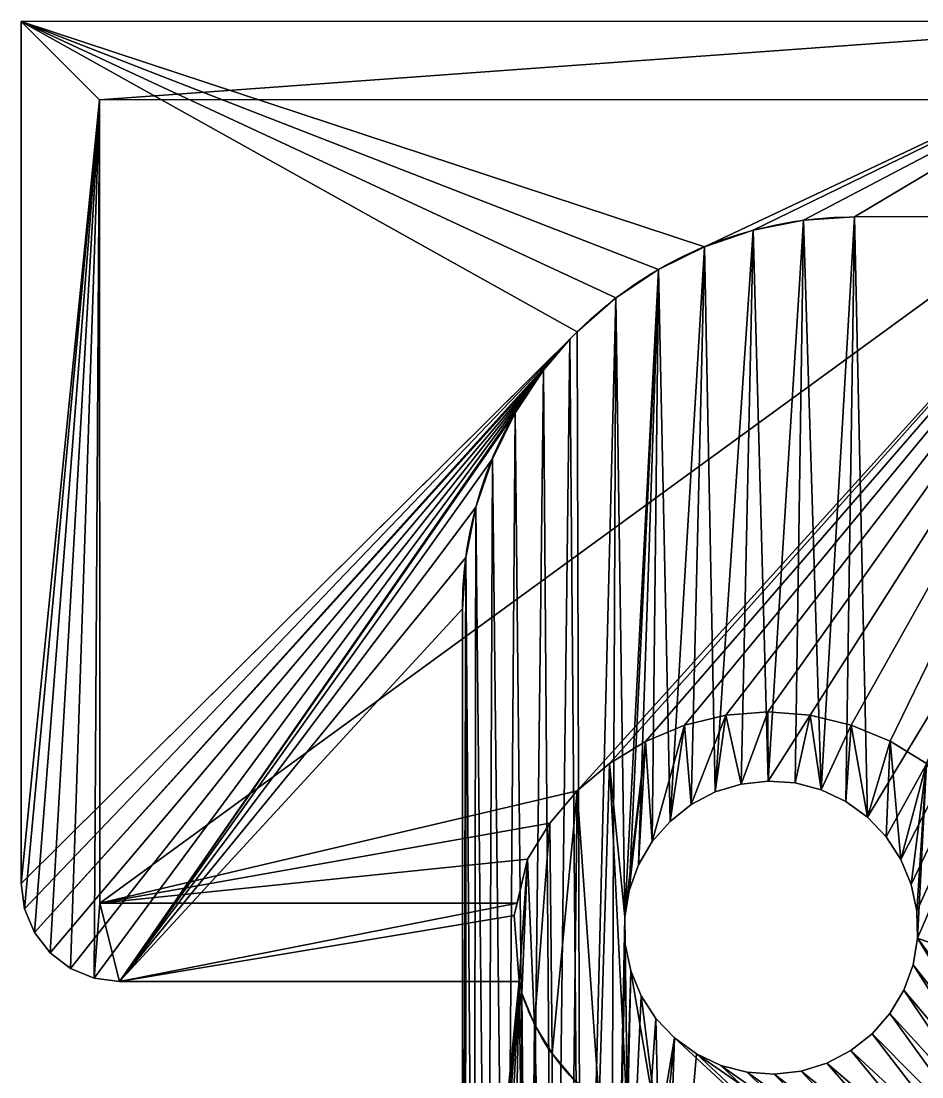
# Model space of a CAD drawing. Extents: x 117 to 132.3, y 125.4 to 142.4.
# Drawn here: x 116.95 to 126.14, y 131.58 to 142.35 of the extents above; entities that cross this region are included whole.
import ezdxf

# ---------------------------------------------------------------- set-up
doc = ezdxf.new("R2010")
doc.units = 0
doc.layers.get('0').update_dxf_attribs({"color": 13, "linetype": 'CONTINUOUS'})

# ---------------------------------------------------------------- blocks, each defined once
blk = doc.blocks.new('GROUP_1')
for p, q in [((11.85, 16.998, 12.348), (0, 16.995, 12.348)), ((11.85, 16.998, 7.348), (0, 16.995, 7.348)), ((0.002, 8.195, 7.348), (0, 16.995, 7.348)), ((0, 16.995, 12.348), (0.002, 8.195, 12.348)), ((0, 16.995, 12.348), (0, 16.995, 7.348)), ((12.05, 16.198, 12.348), (0.8, 16.195, 12.348)), ((12.05, 16.198, 9.348), (0.8, 16.195, 9.348)), ((0.8, 16.195, 12.348), (0.802, 7.995, 12.348)), ((0.8, 16.195, 12.348), (0.8, 16.195, 9.348)), ((0.8, 16.195, 9.348), (0.802, 7.995, 9.348)), ((12.331, 15.002, 7.348), (8.501, 15.001, 7.348)), ((12.331, 15.002), (8.501, 15.001)), ((8.501, 15.001), (8.501, 15.001, 7.348)), ((7.979, 14.966), (7.979, 14.966, 7.348)), ((7.466, 14.863), (7.466, 14.863, 7.348)), ((6.97, 14.695), (6.97, 14.695, 7.348)), ((6.501, 14.463), (6.501, 14.463, 7.348)), ((6.067, 14.172), (6.067, 14.172, 7.348)), ((5.673, 13.827), (5.673, 13.827, 7.348)), ((5.597, 13.751), (5.597, 13.751, 7.348)), ((5.329, 13.434), (5.329, 13.434, 7.348)), ((5.038, 12.999), (5.038, 12.999, 7.348)), ((4.807, 12.53), (4.807, 12.53, 7.348)), ((4.638, 12.035), (4.638, 12.035, 7.348)), ((4.536, 11.522), (4.536, 11.522, 7.348)), ((4.503, 7.196, 7.348), (4.502, 11, 7.348)), ((4.502, 11), (4.502, 11, 7.348)), ((4.504, 1.5), (4.502, 11)), ((7.617, 9.947, 9.348), (7.187, 9.913, 9.348)), ((8.047, 9.913, 9.348), (7.617, 9.947, 9.348)), ((7.617, 9.947, 9.348), (7.617, 9.947, 2)), ((6.767, 9.812, 9.348), (6.369, 9.646, 9.348)), ((7.187, 9.913, 9.348), (6.767, 9.812, 9.348)), ((6.767, 9.812, 9.348), (6.767, 9.812, 2)), ((7.187, 9.913, 9.348), (7.187, 9.913, 2)), ((8.047, 9.913, 9.348), (8.047, 9.913, 2)), ((8.467, 9.812, 9.348), (8.047, 9.913, 9.348)), ((8.866, 9.647, 9.348), (8.467, 9.812, 9.348)), ((8.467, 9.812, 9.348), (8.467, 9.812, 2)), ((6.369, 9.646, 9.348), (6.001, 9.421, 9.348)), ((6.369, 9.646, 9.348), (6.369, 9.646, 2)), ((8.866, 9.647, 9.348), (8.866, 9.647, 2)), ((9.234, 9.422, 9.348), (8.866, 9.647, 9.348)), ((6.001, 9.421, 9.348), (5.673, 9.141, 9.348)), ((6.001, 9.421, 9.348), (6.001, 9.421, 2)), ((7.344, 9.211), (7.08, 9.13)), ((7.08, 9.13, 2), (7.344, 9.211, 2)), ((7.619, 9.241), (7.344, 9.211)), ((7.344, 9.211, 2), (7.619, 9.241, 2)), ((7.344, 9.211), (7.344, 9.211, 2)), ((7.619, 9.241), (7.619, 9.241, 2)), ((7.894, 9.222), (7.619, 9.241)), ((7.619, 9.241, 2), (7.894, 9.222, 2)), ((7.894, 9.222), (7.894, 9.222, 2)), ((8.161, 9.152), (7.894, 9.222)), ((7.894, 9.222, 2), (8.161, 9.152, 2)), ((5.673, 9.141, 9.348), (5.393, 8.812, 9.348)), ((5.673, 9.141, 9.348), (5.673, 9.141, 2)), ((7.08, 9.13), (6.836, 9.001)), ((6.836, 9.001, 2), (7.08, 9.13, 2)), ((7.08, 9.13), (7.08, 9.13, 2)), ((8.161, 9.152), (8.161, 9.152, 2)), ((8.411, 9.034), (8.161, 9.152)), ((8.161, 9.152, 2), (8.411, 9.034, 2)), ((6.836, 9.001), (6.619, 8.83)), ((6.619, 8.83, 2), (6.836, 9.001, 2)), ((6.836, 9.001), (6.836, 9.001, 2)), ((8.411, 9.034), (8.411, 9.034, 2)), ((8.635, 8.873), (8.411, 9.034)), ((8.411, 9.034, 2), (8.635, 8.873, 2)), ((8.825, 8.673), (8.635, 8.873)), ((8.635, 8.873, 2), (8.825, 8.673, 2)), ((8.635, 8.873), (8.635, 8.873, 2)), ((5.393, 8.812, 9.348), (5.167, 8.444, 9.348)), ((5.393, 8.812, 9.348), (5.393, 8.812, 2)), ((6.437, 8.623, 2), (6.619, 8.83, 2)), ((6.619, 8.83), (6.437, 8.623)), ((6.619, 8.83), (6.619, 8.83, 2)), ((6.437, 8.623, 2), (6.297, 8.385, 2)), ((6.437, 8.623), (6.297, 8.385)), ((6.437, 8.623), (6.437, 8.623, 2)), ((8.825, 8.673), (8.825, 8.673, 2)), ((8.975, 8.441), (8.825, 8.673)), ((8.825, 8.673, 2), (8.975, 8.441, 2)), ((5.029, 7.869, 2), (5.167, 8.444, 2)), ((5.167, 8.444, 9.348), (5.059, 7.996, 9.348)), ((5.167, 8.444, 9.348), (5.167, 8.444, 2)), ((9.08, 8.186), (8.975, 8.441)), ((8.975, 8.441), (8.975, 8.441, 2)), ((8.975, 8.441, 2), (9.08, 8.186, 2)), ((6.203, 8.125, 2), (6.297, 8.385, 2)), ((6.297, 8.385), (6.203, 8.125)), ((6.297, 8.385), (6.297, 8.385, 2)), ((0.002, 8.195, 7.348), (0.002, 8.195, 12.348)), ((6.158, 7.853, 2), (6.203, 8.125, 2)), ((6.203, 8.125), (6.158, 7.853)), ((6.203, 8.125), (6.203, 8.125, 2)), ((9.137, 7.915), (9.08, 8.186)), ((9.08, 8.186), (9.08, 8.186, 2)), ((9.08, 8.186, 2), (9.137, 7.915, 2)), ((5.059, 7.996, 12.348), (0.802, 7.995, 12.348)), ((0.802, 7.995, 9.348), (5.059, 7.996, 9.348)), ((0.802, 7.995, 12.348), (0.802, 7.995, 9.348)), ((5.029, 7.869, 12.348), (5.059, 7.996, 12.348)), ((5.059, 7.996, 9.348), (5.059, 7.996, 12.348)), ((0.036, 7.936, 7.348), (0.036, 7.936, 12.348)), ((5.081, 7.196, 12.348), (5.029, 7.869, 12.348)), ((5.029, 7.869, 12.348), (5.029, 7.869, 2)), ((5.081, 7.196, 2), (5.029, 7.869, 2)), ((9.143, 7.639), (9.137, 7.915)), ((9.137, 7.915), (9.137, 7.915, 2)), ((9.137, 7.915, 2), (9.143, 7.639, 2)), ((6.158, 7.853), (6.158, 7.853, 2)), ((6.163, 7.577, 2), (6.158, 7.853, 2)), ((6.158, 7.853), (6.163, 7.577)), ((0.136, 7.695, 7.348), (0.136, 7.695, 12.348)), ((6.163, 7.577), (6.163, 7.577, 2)), ((6.22, 7.306, 2), (6.163, 7.577, 2)), ((6.163, 7.577), (6.22, 7.306)), ((9.098, 7.367), (9.143, 7.639)), ((9.143, 7.639, 2), (9.098, 7.367, 2)), ((9.143, 7.639), (9.143, 7.639, 2)), ((0.295, 7.488, 7.348), (0.295, 7.488, 12.348)), ((0.502, 7.329, 7.348), (0.502, 7.329, 12.348)), ((9.003, 7.107), (9.098, 7.367)), ((9.098, 7.367, 2), (9.003, 7.107, 2)), ((9.098, 7.367), (9.098, 7.367, 2)), ((0.744, 7.229, 7.348), (0.744, 7.229, 12.348)), ((6.22, 7.306), (6.22, 7.306, 2)), ((6.22, 7.306, 2), (6.325, 7.051, 2)), ((6.22, 7.306), (6.325, 7.051)), ((1.003, 7.195, 7.348), (4.503, 7.196, 7.348)), ((1.003, 7.195, 12.348), (5.081, 7.196, 12.348)), ((1.003, 7.195, 7.348), (1.003, 7.195, 12.348)), ((4.504, 1.5, 7.348), (4.503, 7.196, 7.348)), ((4.503, 7.196, 7.348), (5.081, 7.196, 7.348)), ((5.081, 7.196, 2), (5.081, 7.196, 7.348)), ((5.081, 7.196, 12.348), (5.081, 7.196, 7.348)), ((5.108, 7.078, 7.348), (5.108, 7.078, 2)), ((6.325, 7.051), (6.325, 7.051, 2)), ((6.325, 7.051), (6.475, 6.819)), ((6.475, 6.819, 2), (6.325, 7.051, 2)), ((8.863, 6.87), (9.003, 7.107)), ((9.003, 7.107, 2), (8.863, 6.87, 2)), ((9.003, 7.107), (9.003, 7.107, 2)), ((6.475, 6.819), (6.666, 6.619)), ((6.475, 6.819), (6.475, 6.819, 2)), ((6.666, 6.619, 2), (6.475, 6.819, 2)), ((8.681, 6.662), (8.863, 6.87)), ((8.863, 6.87, 2), (8.681, 6.662, 2)), ((8.863, 6.87), (8.863, 6.87, 2)), ((5.238, 6.758, 7.348), (5.238, 6.758, 2)), ((6.666, 6.619), (6.889, 6.458)), ((6.666, 6.619), (6.666, 6.619, 2)), ((6.889, 6.458, 2), (6.666, 6.619, 2)), ((8.464, 6.491), (8.681, 6.662)), ((8.681, 6.662, 2), (8.464, 6.491, 2)), ((8.681, 6.662), (8.681, 6.662, 2)), ((8.22, 6.362), (8.464, 6.491)), ((8.464, 6.491, 2), (8.22, 6.362, 2)), ((8.464, 6.491), (8.464, 6.491, 2)), ((5.416, 6.461, 7.348), (5.416, 6.461, 2)), ((6.889, 6.458), (7.139, 6.34)), ((6.889, 6.458), (6.889, 6.458, 2)), ((7.139, 6.34, 2), (6.889, 6.458, 2)), ((7.956, 6.281), (8.22, 6.362)), ((8.22, 6.362, 2), (7.956, 6.281, 2)), ((8.22, 6.362), (8.22, 6.362, 2)), ((7.139, 6.34), (7.406, 6.27)), ((7.139, 6.34), (7.139, 6.34, 2)), ((7.406, 6.27, 2), (7.139, 6.34, 2)), ((7.406, 6.27), (7.682, 6.25)), ((7.406, 6.27), (7.406, 6.27, 2)), ((7.682, 6.25, 2), (7.406, 6.27, 2)), ((7.682, 6.25), (7.956, 6.281)), ((7.956, 6.281, 2), (7.682, 6.25, 2)), ((7.682, 6.25), (7.682, 6.25, 2)), ((7.956, 6.281), (7.956, 6.281, 2))]:
    blk.add_line(p, q)
for points in [[(4.502, 11, 7.348), (4.536, 11.522, 7.348), (4.638, 12.035, 7.348), (4.807, 12.53, 7.348), (5.038, 12.999, 7.348), (5.329, 13.434, 7.348), (5.597, 13.751, 7.348), (5.673, 13.827, 7.348), (6.067, 14.172, 7.348), (6.501, 14.463, 7.348), (6.97, 14.695, 7.348), (7.466, 14.863, 7.348), (7.979, 14.966, 7.348), (8.501, 15.001, 7.348)], [(5.167, 8.444, 2), (5.393, 8.812, 2), (5.673, 9.141, 2), (6.001, 9.421, 2), (6.369, 9.646, 2), (6.767, 9.812, 2), (7.187, 9.913, 2), (7.617, 9.947, 2), (8.047, 9.913, 2), (8.467, 9.812, 2), (8.866, 9.647, 2), (9.234, 9.422, 2), (9.562, 9.142, 2), (9.842, 8.814, 2), (10.068, 8.446, 2), (10.233, 8.047, 2), (10.334, 7.627, 2), (10.368, 7.197, 2)], [(1.003, 7.195, 7.348), (0.744, 7.229, 7.348), (0.502, 7.329, 7.348), (0.295, 7.488, 7.348), (0.136, 7.695, 7.348), (0.036, 7.936, 7.348), (0.002, 8.195, 7.348)], [(1.003, 7.195, 12.348), (0.744, 7.229, 12.348), (0.502, 7.329, 12.348), (0.295, 7.488, 12.348), (0.136, 7.695, 12.348), (0.036, 7.936, 12.348), (0.002, 8.195, 12.348)]]:
    blk.add_polyline3d(points)
at = {"extrusion": (-2.83202e-18, -3.71057e-15, -1)}
for centre, radius, start, end in [((-8.505, 10.997), 4.004, 0.0357, 89.9347), ((-7.25, 7.76, -2), 2.248, 289.4169, 345.4327)]:
    blk.add_arc(centre, radius, start, end, dxfattribs=at)
at = {"extrusion": (3.7507e-15, 6.93812e-15, -1)}
blk.add_arc((-7.25, 7.76, -7.348), 2.248, 289.4169, 345.4327, dxfattribs=at)
mesh = blk.add_polyface()
corners = [(0, 16.995, 7.348), (11.85, 16.998, 12.348), (11.85, 16.998, 7.348), (0, 16.995, 12.348)]
mesh.append_faces([[corners[k] for k in face] for face in [(0, 1, 2), (1, 0, 3)]], dxfattribs={"vtx0": -1})
mesh = blk.add_polyface()
corners = [(0, 16.995, 7.348), (5.673, 13.827, 7.348), (0.002, 8.195, 7.348), (6.067, 14.172, 7.348), (6.501, 14.463, 7.348), (6.97, 14.695, 7.348), (11.85, 16.998, 7.348), (5.597, 13.751, 7.348), (0.036, 7.936, 7.348), (0.136, 7.695, 7.348), (5.329, 13.434, 7.348), (0.295, 7.488, 7.348), (0.502, 7.329, 7.348), (0.744, 7.229, 7.348), (1.003, 7.195, 7.348), (5.038, 12.999, 7.348), (4.807, 12.53, 7.348), (4.638, 12.035, 7.348), (4.536, 11.522, 7.348), (4.502, 11, 7.348), (7.466, 14.863, 7.348), (7.979, 14.966, 7.348), (8.501, 15.001, 7.348), (12.331, 15.002, 7.348), (12.56, 16.964, 7.348), (12.719, 14.951, 7.348), (12.802, 16.864, 7.348), (12.851, 14.896, 7.348), (13.009, 16.705, 7.348), (13.081, 14.801, 7.348), (13.168, 16.498, 7.348), (13.302, 14.65, 7.348), (13.268, 16.257, 7.348), (13.302, 15.998, 7.348), (4.503, 7.196, 7.348)]
mesh.append_faces([[corners[k] for k in face] for face in [(31, 32, 33)]], dxfattribs={"vtx0": -1})
mesh.append_faces([[corners[k] for k in face] for face in [(0, 1, 2), (1, 0, 3), (3, 0, 4), (4, 0, 5), (2, 7, 8), (8, 7, 9), (9, 10, 11), (11, 10, 12), (12, 10, 13), (13, 10, 14), (5, 6, 20), (20, 6, 21), (21, 6, 22), (22, 6, 23), (23, 24, 25), (25, 26, 27), (27, 28, 29), (29, 30, 31)]], dxfattribs={"vtx0": -1, "vtx1": -1})
mesh.append_faces([[corners[k] for k in face] for face in [(5, 0, 6), (2, 1, 7), (9, 7, 10), (14, 10, 15), (14, 15, 16), (14, 16, 17), (14, 17, 18), (14, 18, 19), (23, 6, 24), (25, 24, 26), (27, 26, 28), (29, 28, 30), (31, 30, 32)]], dxfattribs={"vtx0": -1, "vtx2": -1})
mesh.append_faces([[corners[k] for k in face] for face in [(34, 14, 19)]], dxfattribs={"vtx1": -1})
mesh = blk.add_polyface()
corners = [(5.081, 7.196, 12.348), (5.029, 7.869, 12.348), (1.003, 7.195, 12.348), (0.744, 7.229, 12.348), (0.802, 7.995, 12.348), (0.8, 16.195, 12.348), (5.059, 7.996, 12.348), (10.334, 7.627, 12.348), (12.052, 7.998, 12.348), (10.245, 7.997, 12.348), (10.368, 7.197, 12.348), (15.303, 7.199, 12.348), (12.56, 16.964, 12.348), (13.302, 14.65, 12.348), (12.802, 16.864, 12.348), (13.009, 16.705, 12.348), (13.168, 16.498, 12.348), (13.268, 16.257, 12.348), (13.302, 15.998, 12.348), (13.567, 14.469, 12.348), (13.929, 14.199, 12.348), (14.256, 13.89, 12.348), (14.546, 13.544, 12.348), (14.793, 13.167, 12.348), (14.995, 12.764, 12.348), (15.148, 12.34, 12.348), (15.251, 11.901, 12.348), (15.303, 11.453, 12.348), (0, 16.995, 12.348), (11.85, 16.998, 12.348), (0.002, 8.195, 12.348), (0.036, 7.936, 12.348), (0.136, 7.695, 12.348), (0.295, 7.488, 12.348), (0.502, 7.329, 12.348), (12.05, 16.198, 12.348)]
mesh.append_faces([[corners[k] for k in face] for face in [(7, 8, 9), (17, 13, 18), (26, 11, 27)]], dxfattribs={"vtx0": -1})
mesh.append_faces([[corners[k] for k in face] for face in [(4, 2, 6), (6, 2, 1), (12, 13, 14), (14, 13, 15), (15, 13, 16), (16, 13, 17), (13, 11, 19), (19, 11, 20), (20, 11, 21), (21, 11, 22), (22, 11, 23), (23, 11, 24), (24, 11, 25), (25, 11, 26), (28, 5, 29), (29, 35, 12)]], dxfattribs={"vtx0": -1, "vtx1": -1})
mesh.append_faces([[corners[k] for k in face] for face in [(8, 11, 12), (12, 11, 13)]], dxfattribs={"vtx0": -1, "vtx1": -1, "vtx2": -1})
mesh.append_faces([[corners[k] for k in face] for face in [(3, 4, 5), (4, 3, 2), (8, 7, 10), (8, 10, 11), (5, 28, 30), (5, 30, 31), (5, 31, 32), (5, 32, 33), (5, 33, 34), (5, 34, 3), (29, 5, 35), (12, 35, 8)]], dxfattribs={"vtx0": -1, "vtx2": -1})
mesh.append_faces([[corners[k] for k in face] for face in [(0, 1, 2)]], dxfattribs={"vtx1": -1})
mesh = blk.add_polyface()
corners = [(0.002, 8.195, 12.348), (0, 16.995, 7.348), (0.002, 8.195, 7.348), (0, 16.995, 12.348)]
mesh.append_faces([[corners[k] for k in face] for face in [(0, 1, 2), (1, 0, 3)]], dxfattribs={"vtx0": -1})
mesh = blk.add_polyface()
corners = [(12.05, 16.198, 12.348), (0.8, 16.195, 9.348), (12.05, 16.198, 9.348), (0.8, 16.195, 12.348)]
mesh.append_faces([[corners[k] for k in face] for face in [(0, 1, 2), (1, 0, 3)]], dxfattribs={"vtx0": -1})
mesh = blk.add_polyface()
corners = [(0.802, 7.995, 9.348), (12.05, 16.198, 9.348), (0.8, 16.195, 9.348), (5.673, 9.141, 9.348), (5.393, 8.812, 9.348), (5.167, 8.444, 9.348), (5.059, 7.996, 9.348), (6.001, 9.421, 9.348), (6.369, 9.646, 9.348), (6.767, 9.812, 9.348), (7.187, 9.913, 9.348), (7.617, 9.947, 9.348), (8.047, 9.913, 9.348), (8.467, 9.812, 9.348), (8.866, 9.647, 9.348), (9.234, 9.422, 9.348), (9.562, 9.142, 9.348), (9.842, 8.814, 9.348), (10.068, 8.446, 9.348), (10.233, 8.047, 9.348), (10.245, 7.997, 9.348), (12.052, 7.998, 9.348)]
mesh.append_faces([[corners[k] for k in face] for face in [(0, 1, 2), (5, 0, 6), (1, 20, 21)]], dxfattribs={"vtx0": -1})
mesh.append_faces([[corners[k] for k in face] for face in [(3, 0, 4), (4, 0, 5)]], dxfattribs={"vtx0": -1, "vtx1": -1})
mesh.append_faces([[corners[k] for k in face] for face in [(1, 0, 3)]], dxfattribs={"vtx0": -1, "vtx1": -1, "vtx2": -1})
mesh.append_faces([[corners[k] for k in face] for face in [(1, 3, 7), (1, 7, 8), (1, 8, 9), (1, 9, 10), (1, 10, 11), (1, 11, 12), (1, 12, 13), (1, 13, 14), (1, 14, 15), (1, 15, 16), (1, 16, 17), (1, 17, 18), (1, 18, 19), (1, 19, 20)]], dxfattribs={"vtx0": -1, "vtx2": -1})
mesh = blk.add_polyface()
corners = [(0.8, 16.195, 9.348), (0.802, 7.995, 12.348), (0.802, 7.995, 9.348), (0.8, 16.195, 12.348)]
mesh.append_faces([[corners[k] for k in face] for face in [(0, 1, 2), (1, 0, 3)]], dxfattribs={"vtx0": -1})
mesh = blk.add_polyface()
corners = [(6.501, 14.463), (6.158, 7.853), (6.067, 14.172), (6.203, 8.125), (6.297, 8.385), (6.437, 8.623), (6.619, 8.83), (6.97, 14.695), (6.836, 9.001), (7.08, 9.13), (7.466, 14.863), (7.344, 9.211), (7.619, 9.241), (7.979, 14.966), (7.894, 9.222), (8.161, 9.152), (8.501, 15.001), (8.411, 9.034), (8.635, 8.873), (12.331, 15.002), (8.825, 8.673), (8.975, 8.441), (9.08, 8.186), (9.137, 7.915), (9.143, 7.639), (4.536, 11.522), (4.504, 1.5), (4.502, 11), (4.533, 1.207), (4.618, 0.926), (4.638, 12.035), (4.757, 0.666), (4.807, 12.53), (4.944, 0.439), (5.038, 12.999), (5.171, 0.253), (5.329, 13.434), (5.43, 0.114), (5.597, 13.751), (5.712, 0.029), (5.673, 13.827), (6.004, 0), (6.163, 7.577), (6.22, 7.306), (6.325, 7.051), (6.475, 6.819), (6.666, 6.619), (13.804, 0.002), (6.889, 6.458), (7.139, 6.34), (7.406, 6.27), (7.682, 6.25), (7.956, 6.281), (8.22, 6.362), (8.464, 6.491), (8.681, 6.662), (8.863, 6.87), (9.003, 7.107), (9.098, 7.367), (12.719, 14.951), (13.081, 14.801), (13.567, 14.469), (13.929, 14.199), (14.097, 0.031), (14.256, 13.89), (14.378, 0.116), (14.546, 13.544), (14.638, 0.255), (14.793, 13.167), (14.865, 0.442), (14.995, 12.764), (15.051, 0.669), (15.148, 12.34), (15.19, 0.928), (15.251, 11.901), (15.275, 1.21), (15.303, 11.453), (15.304, 1.502)]
mesh.append_faces([[corners[k] for k in face] for face in [(25, 26, 27), (75, 76, 77)]], dxfattribs={"vtx0": -1})
mesh.append_faces([[corners[k] for k in face] for face in [(0, 1, 2), (1, 0, 3), (3, 0, 4), (4, 0, 5), (5, 0, 6), (6, 7, 8), (8, 7, 9), (9, 10, 11), (11, 10, 12), (12, 13, 14), (14, 13, 15), (15, 16, 17), (17, 16, 18), (18, 19, 20), (20, 19, 21), (21, 19, 22), (22, 19, 23), (23, 19, 24), (26, 25, 28), (28, 25, 29), (29, 30, 31), (31, 32, 33), (33, 34, 35), (35, 36, 37), (37, 38, 39), (39, 2, 41), (41, 46, 47), (47, 62, 63), (63, 64, 65), (65, 66, 67), (67, 68, 69), (69, 70, 71), (71, 72, 73), (73, 74, 75)]], dxfattribs={"vtx0": -1, "vtx1": -1})
mesh.append_faces([[corners[k] for k in face] for face in [(41, 2, 1), (47, 24, 19)]], dxfattribs={"vtx0": -1, "vtx1": -1, "vtx2": -1})
mesh.append_faces([[corners[k] for k in face] for face in [(6, 0, 7), (9, 7, 10), (12, 10, 13), (15, 13, 16), (18, 16, 19), (29, 25, 30), (31, 30, 32), (33, 32, 34), (35, 34, 36), (37, 36, 38), (39, 38, 40), (39, 40, 2), (41, 1, 42), (41, 42, 43), (41, 43, 44), (41, 44, 45), (41, 45, 46), (47, 46, 48), (47, 48, 49), (47, 49, 50), (47, 50, 51), (47, 51, 52), (47, 52, 53), (47, 53, 54), (47, 54, 55), (47, 55, 56), (47, 56, 57), (47, 57, 58), (47, 58, 24), (47, 19, 59), (47, 59, 60), (47, 60, 61), (47, 61, 62), (63, 62, 64), (65, 64, 66), (67, 66, 68), (69, 68, 70), (71, 70, 72), (73, 72, 74), (75, 74, 76)]], dxfattribs={"vtx0": -1, "vtx2": -1})
mesh = blk.add_polyface()
corners = [(7.979, 14.966, 7.348), (8.501, 15.001), (7.979, 14.966), (8.501, 15.001, 7.348)]
mesh.append_faces([[corners[k] for k in face] for face in [(0, 1, 2), (1, 0, 3)]], dxfattribs={"vtx0": -1})
mesh = blk.add_polyface()
corners = [(8.501, 15.001, 7.348), (12.331, 15.002), (8.501, 15.001), (12.331, 15.002, 7.348)]
mesh.append_faces([[corners[k] for k in face] for face in [(0, 1, 2), (1, 0, 3)]], dxfattribs={"vtx0": -1})
mesh = blk.add_polyface()
corners = [(7.466, 14.863, 7.348), (7.979, 14.966), (7.466, 14.863), (7.979, 14.966, 7.348)]
mesh.append_faces([[corners[k] for k in face] for face in [(0, 1, 2), (1, 0, 3)]], dxfattribs={"vtx0": -1})
mesh = blk.add_polyface()
corners = [(6.97, 14.695, 7.348), (7.466, 14.863), (6.97, 14.695), (7.466, 14.863, 7.348)]
mesh.append_faces([[corners[k] for k in face] for face in [(0, 1, 2), (1, 0, 3)]], dxfattribs={"vtx0": -1})
mesh = blk.add_polyface()
corners = [(6.501, 14.463), (6.97, 14.695, 7.348), (6.97, 14.695), (6.501, 14.463, 7.348)]
mesh.append_faces([[corners[k] for k in face] for face in [(0, 1, 2), (1, 0, 3)]], dxfattribs={"vtx0": -1})
mesh = blk.add_polyface()
corners = [(6.067, 14.172, 7.348), (6.501, 14.463), (6.067, 14.172), (6.501, 14.463, 7.348)]
mesh.append_faces([[corners[k] for k in face] for face in [(0, 1, 2), (1, 0, 3)]], dxfattribs={"vtx0": -1})
mesh = blk.add_polyface()
corners = [(5.673, 13.827), (6.067, 14.172, 7.348), (6.067, 14.172), (5.673, 13.827, 7.348)]
mesh.append_faces([[corners[k] for k in face] for face in [(0, 1, 2), (1, 0, 3)]], dxfattribs={"vtx0": -1})
mesh = blk.add_polyface()
corners = [(5.597, 13.751, 7.348), (5.673, 13.827), (5.597, 13.751), (5.673, 13.827, 7.348)]
mesh.append_faces([[corners[k] for k in face] for face in [(0, 1, 2), (1, 0, 3)]], dxfattribs={"vtx0": -1})
mesh = blk.add_polyface()
corners = [(5.329, 13.434, 7.348), (5.597, 13.751), (5.329, 13.434), (5.597, 13.751, 7.348)]
mesh.append_faces([[corners[k] for k in face] for face in [(0, 1, 2), (1, 0, 3)]], dxfattribs={"vtx0": -1})
mesh = blk.add_polyface()
corners = [(5.038, 12.999, 7.348), (5.329, 13.434), (5.038, 12.999), (5.329, 13.434, 7.348)]
mesh.append_faces([[corners[k] for k in face] for face in [(0, 1, 2), (1, 0, 3)]], dxfattribs={"vtx0": -1})
mesh = blk.add_polyface()
corners = [(4.807, 12.53, 7.348), (5.038, 12.999), (4.807, 12.53), (5.038, 12.999, 7.348)]
mesh.append_faces([[corners[k] for k in face] for face in [(0, 1, 2), (1, 0, 3)]], dxfattribs={"vtx0": -1})
mesh = blk.add_polyface()
corners = [(4.638, 12.035, 7.348), (4.807, 12.53), (4.638, 12.035), (4.807, 12.53, 7.348)]
mesh.append_faces([[corners[k] for k in face] for face in [(0, 1, 2), (1, 0, 3)]], dxfattribs={"vtx0": -1})
mesh = blk.add_polyface()
corners = [(4.536, 11.522, 7.348), (4.638, 12.035), (4.536, 11.522), (4.638, 12.035, 7.348)]
mesh.append_faces([[corners[k] for k in face] for face in [(0, 1, 2), (1, 0, 3)]], dxfattribs={"vtx0": -1})
mesh = blk.add_polyface()
corners = [(4.502, 11, 7.348), (4.536, 11.522), (4.502, 11), (4.536, 11.522, 7.348)]
mesh.append_faces([[corners[k] for k in face] for face in [(0, 1, 2), (1, 0, 3)]], dxfattribs={"vtx0": -1})
mesh = blk.add_polyface()
corners = [(4.504, 1.5, 7.348), (4.502, 11), (4.504, 1.5), (4.503, 7.196, 7.348), (4.502, 11, 7.348)]
mesh.append_faces([[corners[k] for k in face] for face in [(0, 1, 2), (1, 3, 4)]], dxfattribs={"vtx0": -1})
mesh.append_faces([[corners[k] for k in face] for face in [(1, 0, 3)]], dxfattribs={"vtx0": -1, "vtx2": -1})
mesh = blk.add_polyface()
corners = [(5.081, 7.196, 2), (5.167, 8.444, 2), (5.029, 7.869, 2), (5.108, 7.078, 2), (5.238, 6.758, 2), (5.393, 8.812, 2), (5.416, 6.461, 2), (5.673, 9.141, 2), (5.637, 6.195, 2), (5.896, 5.966, 2), (6.001, 9.421, 2), (6.187, 5.779, 2), (6.158, 7.853, 2), (6.163, 7.577, 2), (6.22, 7.306, 2), (6.503, 5.64, 2), (6.325, 7.051, 2), (6.475, 6.819, 2), (6.666, 6.619, 2), (6.504, 2, 2), (6.889, 6.458, 2), (13.304, 2.002, 2), (7.139, 6.34, 2), (7.406, 6.27, 2), (7.682, 6.25, 2), (7.956, 6.281, 2), (8.22, 6.362, 2), (8.464, 6.491, 2), (8.681, 6.662, 2), (8.863, 6.87, 2), (9.003, 7.107, 2), (9.098, 7.367, 2), (9.143, 7.639, 2), (10.368, 7.197, 2), (9.234, 9.422, 2), (9.562, 9.142, 2), (9.842, 8.814, 2), (10.068, 8.446, 2), (10.233, 8.047, 2), (10.334, 7.627, 2), (13.303, 7.198, 2), (6.369, 9.646, 2), (6.203, 8.125, 2), (6.297, 8.385, 2), (6.437, 8.623, 2), (6.767, 9.812, 2), (6.619, 8.83, 2), (6.836, 9.001, 2), (7.187, 9.913, 2), (7.08, 9.13, 2), (7.344, 9.211, 2), (7.617, 9.947, 2), (7.619, 9.241, 2), (8.047, 9.913, 2), (7.894, 9.222, 2), (8.161, 9.152, 2), (8.467, 9.812, 2), (8.411, 9.034, 2), (8.635, 8.873, 2), (8.866, 9.647, 2), (8.825, 8.673, 2), (8.975, 8.441, 2), (9.08, 8.186, 2), (9.137, 7.915, 2)]
mesh.append_faces([[corners[k] for k in face] for face in [(0, 1, 2), (38, 33, 39), (33, 21, 40)]], dxfattribs={"vtx0": -1})
mesh.append_faces([[corners[k] for k in face] for face in [(1, 4, 5), (5, 6, 7), (7, 9, 10), (12, 11, 13), (13, 11, 14), (14, 15, 16), (16, 15, 17), (17, 15, 18), (18, 19, 20), (20, 21, 22), (22, 21, 23), (23, 21, 24), (24, 21, 25), (25, 21, 26), (26, 21, 27), (27, 21, 28), (28, 21, 29), (29, 21, 30), (30, 21, 31), (31, 21, 32), (34, 33, 35), (35, 33, 36), (36, 33, 37), (37, 33, 38), (41, 44, 45), (45, 47, 48), (48, 50, 51), (51, 52, 53), (53, 55, 56), (56, 58, 59), (59, 61, 34)]], dxfattribs={"vtx0": -1, "vtx1": -1})
mesh.append_faces([[corners[k] for k in face] for face in [(10, 11, 12), (32, 21, 33), (32, 33, 34)]], dxfattribs={"vtx0": -1, "vtx1": -1, "vtx2": -1})
mesh.append_faces([[corners[k] for k in face] for face in [(1, 0, 3), (1, 3, 4), (5, 4, 6), (7, 6, 8), (7, 8, 9), (10, 9, 11), (14, 11, 15), (18, 15, 19), (20, 19, 21), (12, 41, 10), (41, 12, 42), (41, 42, 43), (41, 43, 44), (45, 44, 46), (45, 46, 47), (48, 47, 49), (48, 49, 50), (51, 50, 52), (53, 52, 54), (53, 54, 55), (56, 55, 57), (56, 57, 58), (59, 58, 60), (59, 60, 61), (34, 61, 62), (34, 62, 63), (34, 63, 32)]], dxfattribs={"vtx0": -1, "vtx2": -1})
mesh = blk.add_polyface()
corners = [(7.617, 9.947, 9.348), (7.187, 9.913, 2), (7.617, 9.947, 2), (7.187, 9.913, 9.348)]
mesh.append_faces([[corners[k] for k in face] for face in [(0, 1, 2), (1, 0, 3)]], dxfattribs={"vtx0": -1})
mesh = blk.add_polyface()
corners = [(8.047, 9.913, 9.348), (7.617, 9.947, 2), (8.047, 9.913, 2), (7.617, 9.947, 9.348)]
mesh.append_faces([[corners[k] for k in face] for face in [(0, 1, 2), (1, 0, 3)]], dxfattribs={"vtx0": -1})
mesh = blk.add_polyface()
corners = [(6.767, 9.812, 9.348), (6.369, 9.646, 2), (6.767, 9.812, 2), (6.369, 9.646, 9.348)]
mesh.append_faces([[corners[k] for k in face] for face in [(0, 1, 2), (1, 0, 3)]], dxfattribs={"vtx0": -1})
mesh = blk.add_polyface()
corners = [(7.187, 9.913, 9.348), (6.767, 9.812, 2), (7.187, 9.913, 2), (6.767, 9.812, 9.348)]
mesh.append_faces([[corners[k] for k in face] for face in [(0, 1, 2), (1, 0, 3)]], dxfattribs={"vtx0": -1})
mesh = blk.add_polyface()
corners = [(8.467, 9.812, 2), (8.047, 9.913, 9.348), (8.047, 9.913, 2), (8.467, 9.812, 9.348)]
mesh.append_faces([[corners[k] for k in face] for face in [(0, 1, 2), (1, 0, 3)]], dxfattribs={"vtx0": -1})
mesh = blk.add_polyface()
corners = [(8.866, 9.647, 9.348), (8.467, 9.812, 2), (8.866, 9.647, 2), (8.467, 9.812, 9.348)]
mesh.append_faces([[corners[k] for k in face] for face in [(0, 1, 2), (1, 0, 3)]], dxfattribs={"vtx0": -1})
mesh = blk.add_polyface()
corners = [(6.369, 9.646, 9.348), (6.001, 9.421, 2), (6.369, 9.646, 2), (6.001, 9.421, 9.348)]
mesh.append_faces([[corners[k] for k in face] for face in [(0, 1, 2), (1, 0, 3)]], dxfattribs={"vtx0": -1})
mesh = blk.add_polyface()
corners = [(9.234, 9.422, 9.348), (8.866, 9.647, 2), (9.234, 9.422, 2), (8.866, 9.647, 9.348)]
mesh.append_faces([[corners[k] for k in face] for face in [(0, 1, 2), (1, 0, 3)]], dxfattribs={"vtx0": -1})
mesh = blk.add_polyface()
corners = [(6.001, 9.421, 2), (5.673, 9.141, 9.348), (5.673, 9.141, 2), (6.001, 9.421, 9.348)]
mesh.append_faces([[corners[k] for k in face] for face in [(0, 1, 2), (1, 0, 3)]], dxfattribs={"vtx0": -1})
mesh = blk.add_polyface()
corners = [(7.344, 9.211, 2), (7.08, 9.13), (7.344, 9.211), (7.08, 9.13, 2)]
mesh.append_faces([[corners[k] for k in face] for face in [(0, 1, 2), (1, 0, 3)]], dxfattribs={"vtx0": -1})
mesh = blk.add_polyface()
corners = [(7.619, 9.241, 2), (7.344, 9.211), (7.619, 9.241), (7.344, 9.211, 2)]
mesh.append_faces([[corners[k] for k in face] for face in [(0, 1, 2), (1, 0, 3)]], dxfattribs={"vtx0": -1})
mesh = blk.add_polyface()
corners = [(7.894, 9.222, 2), (7.619, 9.241), (7.894, 9.222), (7.619, 9.241, 2)]
mesh.append_faces([[corners[k] for k in face] for face in [(0, 1, 2), (1, 0, 3)]], dxfattribs={"vtx0": -1})
mesh = blk.add_polyface()
corners = [(8.161, 9.152, 2), (7.894, 9.222), (8.161, 9.152), (7.894, 9.222, 2)]
mesh.append_faces([[corners[k] for k in face] for face in [(0, 1, 2), (1, 0, 3)]], dxfattribs={"vtx0": -1})
mesh = blk.add_polyface()
corners = [(5.393, 8.812, 2), (5.673, 9.141, 9.348), (5.393, 8.812, 9.348), (5.673, 9.141, 2)]
mesh.append_faces([[corners[k] for k in face] for face in [(0, 1, 2), (1, 0, 3)]], dxfattribs={"vtx0": -1})
mesh = blk.add_polyface()
corners = [(7.08, 9.13, 2), (6.836, 9.001), (7.08, 9.13), (6.836, 9.001, 2)]
mesh.append_faces([[corners[k] for k in face] for face in [(0, 1, 2), (1, 0, 3)]], dxfattribs={"vtx0": -1})
mesh = blk.add_polyface()
corners = [(8.411, 9.034, 2), (8.161, 9.152), (8.411, 9.034), (8.161, 9.152, 2)]
mesh.append_faces([[corners[k] for k in face] for face in [(0, 1, 2), (1, 0, 3)]], dxfattribs={"vtx0": -1})
mesh = blk.add_polyface()
corners = [(6.836, 9.001, 2), (6.619, 8.83), (6.836, 9.001), (6.619, 8.83, 2)]
mesh.append_faces([[corners[k] for k in face] for face in [(0, 1, 2), (1, 0, 3)]], dxfattribs={"vtx0": -1})
mesh = blk.add_polyface()
corners = [(8.635, 8.873, 2), (8.411, 9.034), (8.635, 8.873), (8.411, 9.034, 2)]
mesh.append_faces([[corners[k] for k in face] for face in [(0, 1, 2), (1, 0, 3)]], dxfattribs={"vtx0": -1})
mesh = blk.add_polyface()
corners = [(8.825, 8.673, 2), (8.635, 8.873), (8.825, 8.673), (8.635, 8.873, 2)]
mesh.append_faces([[corners[k] for k in face] for face in [(0, 1, 2), (1, 0, 3)]], dxfattribs={"vtx0": -1})
mesh = blk.add_polyface()
corners = [(5.167, 8.444, 2), (5.393, 8.812, 9.348), (5.167, 8.444, 9.348), (5.393, 8.812, 2)]
mesh.append_faces([[corners[k] for k in face] for face in [(0, 1, 2), (1, 0, 3)]], dxfattribs={"vtx0": -1})
mesh = blk.add_polyface()
corners = [(6.619, 8.83), (6.437, 8.623, 2), (6.437, 8.623), (6.619, 8.83, 2)]
mesh.append_faces([[corners[k] for k in face] for face in [(0, 1, 2), (1, 0, 3)]], dxfattribs={"vtx0": -1})
mesh = blk.add_polyface()
corners = [(6.437, 8.623), (6.297, 8.385, 2), (6.297, 8.385), (6.437, 8.623, 2)]
mesh.append_faces([[corners[k] for k in face] for face in [(0, 1, 2), (1, 0, 3)]], dxfattribs={"vtx0": -1})
mesh = blk.add_polyface()
corners = [(8.825, 8.673, 2), (8.975, 8.441), (8.975, 8.441, 2), (8.825, 8.673)]
mesh.append_faces([[corners[k] for k in face] for face in [(0, 1, 2), (1, 0, 3)]], dxfattribs={"vtx0": -1})
mesh = blk.add_polyface()
corners = [(5.167, 8.444, 2), (5.059, 7.996, 9.348), (5.029, 7.869, 2), (5.167, 8.444, 9.348), (5.059, 7.996, 12.348), (5.029, 7.869, 12.348)]
mesh.append_faces([[corners[k] for k in face] for face in [(1, 0, 3), (2, 4, 5)]], dxfattribs={"vtx0": -1})
mesh.append_faces([[corners[k] for k in face] for face in [(0, 1, 2), (4, 2, 1)]], dxfattribs={"vtx0": -1, "vtx1": -1})
mesh = blk.add_polyface()
corners = [(8.975, 8.441, 2), (9.08, 8.186), (9.08, 8.186, 2), (8.975, 8.441)]
mesh.append_faces([[corners[k] for k in face] for face in [(0, 1, 2), (1, 0, 3)]], dxfattribs={"vtx0": -1})
mesh = blk.add_polyface()
corners = [(6.297, 8.385), (6.203, 8.125, 2), (6.203, 8.125), (6.297, 8.385, 2)]
mesh.append_faces([[corners[k] for k in face] for face in [(0, 1, 2), (1, 0, 3)]], dxfattribs={"vtx0": -1})
mesh = blk.add_polyface()
corners = [(0.036, 7.936, 12.348), (0.002, 8.195, 7.348), (0.036, 7.936, 7.348), (0.002, 8.195, 12.348)]
mesh.append_faces([[corners[k] for k in face] for face in [(0, 1, 2), (1, 0, 3)]], dxfattribs={"vtx0": -1})
mesh = blk.add_polyface()
corners = [(6.203, 8.125), (6.158, 7.853, 2), (6.158, 7.853), (6.203, 8.125, 2)]
mesh.append_faces([[corners[k] for k in face] for face in [(0, 1, 2), (1, 0, 3)]], dxfattribs={"vtx0": -1})
mesh = blk.add_polyface()
corners = [(9.08, 8.186, 2), (9.137, 7.915), (9.137, 7.915, 2), (9.08, 8.186)]
mesh.append_faces([[corners[k] for k in face] for face in [(0, 1, 2), (1, 0, 3)]], dxfattribs={"vtx0": -1})
mesh = blk.add_polyface()
corners = [(0.802, 7.995, 12.348), (5.059, 7.996, 9.348), (0.802, 7.995, 9.348), (5.059, 7.996, 12.348)]
mesh.append_faces([[corners[k] for k in face] for face in [(0, 1, 2), (1, 0, 3)]], dxfattribs={"vtx0": -1})
mesh = blk.add_polyface()
corners = [(0.136, 7.695, 12.348), (0.036, 7.936, 7.348), (0.136, 7.695, 7.348), (0.036, 7.936, 12.348)]
mesh.append_faces([[corners[k] for k in face] for face in [(0, 1, 2), (1, 0, 3)]], dxfattribs={"vtx0": -1})
mesh = blk.add_polyface()
corners = [(5.081, 7.196, 2), (5.081, 7.196, 12.348), (5.081, 7.196, 7.348), (5.029, 7.869, 12.348), (5.029, 7.869, 2)]
mesh.append_faces([[corners[k] for k in face] for face in [(0, 1, 2), (3, 0, 4)]], dxfattribs={"vtx0": -1})
mesh.append_faces([[corners[k] for k in face] for face in [(1, 0, 3)]], dxfattribs={"vtx0": -1, "vtx1": -1})
mesh = blk.add_polyface()
corners = [(9.137, 7.915, 2), (9.143, 7.639), (9.143, 7.639, 2), (9.137, 7.915)]
mesh.append_faces([[corners[k] for k in face] for face in [(0, 1, 2), (1, 0, 3)]], dxfattribs={"vtx0": -1})
mesh = blk.add_polyface()
corners = [(6.158, 7.853), (6.163, 7.577, 2), (6.163, 7.577), (6.158, 7.853, 2)]
mesh.append_faces([[corners[k] for k in face] for face in [(0, 1, 2), (1, 0, 3)]], dxfattribs={"vtx0": -1})
mesh = blk.add_polyface()
corners = [(0.295, 7.488, 12.348), (0.136, 7.695, 7.348), (0.295, 7.488, 7.348), (0.136, 7.695, 12.348)]
mesh.append_faces([[corners[k] for k in face] for face in [(0, 1, 2), (1, 0, 3)]], dxfattribs={"vtx0": -1})
mesh = blk.add_polyface()
corners = [(6.163, 7.577), (6.22, 7.306, 2), (6.22, 7.306), (6.163, 7.577, 2)]
mesh.append_faces([[corners[k] for k in face] for face in [(0, 1, 2), (1, 0, 3)]], dxfattribs={"vtx0": -1})
mesh = blk.add_polyface()
corners = [(9.143, 7.639, 2), (9.098, 7.367), (9.098, 7.367, 2), (9.143, 7.639)]
mesh.append_faces([[corners[k] for k in face] for face in [(0, 1, 2), (1, 0, 3)]], dxfattribs={"vtx0": -1})
mesh = blk.add_polyface()
corners = [(0.502, 7.329, 12.348), (0.295, 7.488, 7.348), (0.502, 7.329, 7.348), (0.295, 7.488, 12.348)]
mesh.append_faces([[corners[k] for k in face] for face in [(0, 1, 2), (1, 0, 3)]], dxfattribs={"vtx0": -1})
mesh = blk.add_polyface()
corners = [(0.744, 7.229, 12.348), (0.502, 7.329, 7.348), (0.744, 7.229, 7.348), (0.502, 7.329, 12.348)]
mesh.append_faces([[corners[k] for k in face] for face in [(0, 1, 2), (1, 0, 3)]], dxfattribs={"vtx0": -1})
mesh = blk.add_polyface()
corners = [(9.003, 7.107, 2), (9.098, 7.367), (9.003, 7.107), (9.098, 7.367, 2)]
mesh.append_faces([[corners[k] for k in face] for face in [(0, 1, 2), (1, 0, 3)]], dxfattribs={"vtx0": -1})
mesh = blk.add_polyface()
corners = [(1.003, 7.195, 12.348), (0.744, 7.229, 7.348), (1.003, 7.195, 7.348), (0.744, 7.229, 12.348)]
mesh.append_faces([[corners[k] for k in face] for face in [(0, 1, 2), (1, 0, 3)]], dxfattribs={"vtx0": -1})
mesh = blk.add_polyface()
corners = [(6.22, 7.306), (6.325, 7.051, 2), (6.325, 7.051), (6.22, 7.306, 2)]
mesh.append_faces([[corners[k] for k in face] for face in [(0, 1, 2), (1, 0, 3)]], dxfattribs={"vtx0": -1})
mesh = blk.add_polyface()
corners = [(5.081, 7.196, 12.348), (4.503, 7.196, 7.348), (5.081, 7.196, 7.348), (1.003, 7.195, 7.348), (1.003, 7.195, 12.348)]
mesh.append_faces([[corners[k] for k in face] for face in [(0, 1, 2), (3, 0, 4)]], dxfattribs={"vtx0": -1})
mesh.append_faces([[corners[k] for k in face] for face in [(1, 0, 3)]], dxfattribs={"vtx0": -1, "vtx1": -1})
mesh = blk.add_polyface()
corners = [(4.504, 1.5, 7.348), (5.081, 7.196, 7.348), (4.503, 7.196, 7.348), (4.533, 1.207, 7.348), (4.618, 0.926, 7.348), (4.757, 0.666, 7.348), (4.944, 0.439, 7.348), (5.171, 0.253, 7.348), (5.108, 7.078, 7.348), (5.238, 6.758, 7.348), (5.43, 0.114, 7.348), (5.416, 6.461, 7.348), (5.637, 6.195, 7.348), (5.712, 0.029, 7.348), (5.896, 5.966, 7.348), (6.004, 0, 7.348), (6.187, 5.779, 7.348), (6.504, 2, 7.348), (13.804, 0.002, 7.348), (6.503, 5.64, 7.348), (13.304, 2.002, 7.348), (15.303, 7.199, 7.348), (13.303, 7.198, 7.348), (14.097, 0.031, 7.348), (14.378, 0.116, 7.348), (14.638, 0.255, 7.348), (14.865, 0.442, 7.348), (15.051, 0.669, 7.348), (15.19, 0.928, 7.348), (15.275, 1.21, 7.348), (15.304, 1.502, 7.348)]
mesh.append_faces([[corners[k] for k in face] for face in [(0, 1, 2), (16, 17, 19), (20, 21, 22), (21, 29, 30)]], dxfattribs={"vtx0": -1})
mesh.append_faces([[corners[k] for k in face] for face in [(1, 7, 8), (8, 7, 9), (9, 10, 11), (11, 10, 12), (12, 13, 14), (14, 15, 16), (17, 18, 20)]], dxfattribs={"vtx0": -1, "vtx1": -1})
mesh.append_faces([[corners[k] for k in face] for face in [(16, 15, 17), (21, 20, 18)]], dxfattribs={"vtx0": -1, "vtx1": -1, "vtx2": -1})
mesh.append_faces([[corners[k] for k in face] for face in [(1, 0, 3), (1, 3, 4), (1, 4, 5), (1, 5, 6), (1, 6, 7), (9, 7, 10), (12, 10, 13), (14, 13, 15), (17, 15, 18), (21, 18, 23), (21, 23, 24), (21, 24, 25), (21, 25, 26), (21, 26, 27), (21, 27, 28), (21, 28, 29)]], dxfattribs={"vtx0": -1, "vtx2": -1})
mesh = blk.add_polyface()
corners = [(5.081, 7.196, 2), (5.108, 7.078, 7.348), (5.108, 7.078, 2), (5.081, 7.196, 7.348)]
mesh.append_faces([[corners[k] for k in face] for face in [(0, 1, 2), (1, 0, 3)]], dxfattribs={"vtx0": -1})
mesh = blk.add_polyface()
corners = [(5.108, 7.078, 2), (5.238, 6.758, 7.348), (5.238, 6.758, 2), (5.108, 7.078, 7.348)]
mesh.append_faces([[corners[k] for k in face] for face in [(0, 1, 2), (1, 0, 3)]], dxfattribs={"vtx0": -1})
mesh = blk.add_polyface()
corners = [(6.325, 7.051), (6.475, 6.819, 2), (6.475, 6.819), (6.325, 7.051, 2)]
mesh.append_faces([[corners[k] for k in face] for face in [(0, 1, 2), (1, 0, 3)]], dxfattribs={"vtx0": -1})
mesh = blk.add_polyface()
corners = [(8.863, 6.87, 2), (9.003, 7.107), (8.863, 6.87), (9.003, 7.107, 2)]
mesh.append_faces([[corners[k] for k in face] for face in [(0, 1, 2), (1, 0, 3)]], dxfattribs={"vtx0": -1})
mesh = blk.add_polyface()
corners = [(6.475, 6.819), (6.666, 6.619, 2), (6.666, 6.619), (6.475, 6.819, 2)]
mesh.append_faces([[corners[k] for k in face] for face in [(0, 1, 2), (1, 0, 3)]], dxfattribs={"vtx0": -1})
mesh = blk.add_polyface()
corners = [(8.863, 6.87, 2), (8.681, 6.662), (8.681, 6.662, 2), (8.863, 6.87)]
mesh.append_faces([[corners[k] for k in face] for face in [(0, 1, 2), (1, 0, 3)]], dxfattribs={"vtx0": -1})
mesh = blk.add_polyface()
corners = [(5.238, 6.758, 2), (5.416, 6.461, 7.348), (5.416, 6.461, 2), (5.238, 6.758, 7.348)]
mesh.append_faces([[corners[k] for k in face] for face in [(0, 1, 2), (1, 0, 3)]], dxfattribs={"vtx0": -1})
mesh = blk.add_polyface()
corners = [(6.666, 6.619, 2), (6.889, 6.458), (6.666, 6.619), (6.889, 6.458, 2)]
mesh.append_faces([[corners[k] for k in face] for face in [(0, 1, 2), (1, 0, 3)]], dxfattribs={"vtx0": -1})
mesh = blk.add_polyface()
corners = [(8.464, 6.491, 2), (8.681, 6.662), (8.464, 6.491), (8.681, 6.662, 2)]
mesh.append_faces([[corners[k] for k in face] for face in [(0, 1, 2), (1, 0, 3)]], dxfattribs={"vtx0": -1})
mesh = blk.add_polyface()
corners = [(8.22, 6.362, 2), (8.464, 6.491), (8.22, 6.362), (8.464, 6.491, 2)]
mesh.append_faces([[corners[k] for k in face] for face in [(0, 1, 2), (1, 0, 3)]], dxfattribs={"vtx0": -1})
mesh = blk.add_polyface()
corners = [(5.416, 6.461, 2), (5.637, 6.195, 7.348), (5.637, 6.195, 2), (5.416, 6.461, 7.348)]
mesh.append_faces([[corners[k] for k in face] for face in [(0, 1, 2), (1, 0, 3)]], dxfattribs={"vtx0": -1})
mesh = blk.add_polyface()
corners = [(6.889, 6.458, 2), (7.139, 6.34), (6.889, 6.458), (7.139, 6.34, 2)]
mesh.append_faces([[corners[k] for k in face] for face in [(0, 1, 2), (1, 0, 3)]], dxfattribs={"vtx0": -1})
mesh = blk.add_polyface()
corners = [(7.956, 6.281, 2), (8.22, 6.362), (7.956, 6.281), (8.22, 6.362, 2)]
mesh.append_faces([[corners[k] for k in face] for face in [(0, 1, 2), (1, 0, 3)]], dxfattribs={"vtx0": -1})
mesh = blk.add_polyface()
corners = [(7.139, 6.34, 2), (7.406, 6.27), (7.139, 6.34), (7.406, 6.27, 2)]
mesh.append_faces([[corners[k] for k in face] for face in [(0, 1, 2), (1, 0, 3)]], dxfattribs={"vtx0": -1})
mesh = blk.add_polyface()
corners = [(7.406, 6.27, 2), (7.682, 6.25), (7.406, 6.27), (7.682, 6.25, 2)]
mesh.append_faces([[corners[k] for k in face] for face in [(0, 1, 2), (1, 0, 3)]], dxfattribs={"vtx0": -1})
mesh = blk.add_polyface()
corners = [(7.682, 6.25), (7.956, 6.281, 2), (7.956, 6.281), (7.682, 6.25, 2)]
mesh.append_faces([[corners[k] for k in face] for face in [(0, 1, 2), (1, 0, 3)]], dxfattribs={"vtx0": -1})

msp = doc.modelspace()

# ---------------------------------------------------------------- block references
msp.add_blockref('GROUP_1', (116.952, 125.353, 6.579))

doc.saveas('drawing.dxf')
